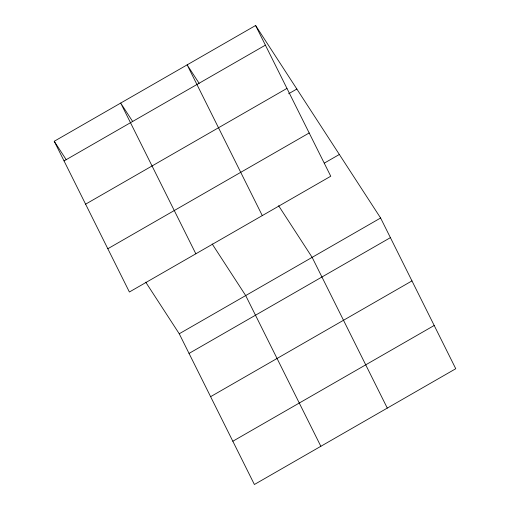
<?xml version="1.0" encoding="UTF-8"?>
<svg xmlns="http://www.w3.org/2000/svg" width="510" height="510" viewBox="0 0 510 510"><rect width="100%" height="100%" fill="white"/><g stroke="black" fill="none" stroke-linecap="round" stroke-linejoin="round"><path stroke-width="0.76" d="M255.606 25.5L330.754 176.23L129.393 292L54.238 141.27L255.606 25.5L380.607 217.999L455.761 368.73L254.394 484.5L179.246 333.769L145.726 282.157M64.037 160.911L265.398 45.141M85.603 204.172L286.964 88.402M288.641 93.751L296.852 89.027M107.827 248.74L309.188 132.97M324.296 163.136L339.354 154.473M179.246 333.769L380.607 217.999M189.038 353.417L390.399 237.647M210.611 396.672L411.972 280.902M232.828 441.239L434.188 325.476M199.174 83.391L187.138 64.859L262.293 215.59M278.626 205.747L312.145 257.365L387.294 408.096M132.721 121.59L120.691 103.065L195.84 253.795M212.179 243.952L245.692 295.564L320.847 446.295M54.238 141.27L66.274 159.796"/></g></svg>
